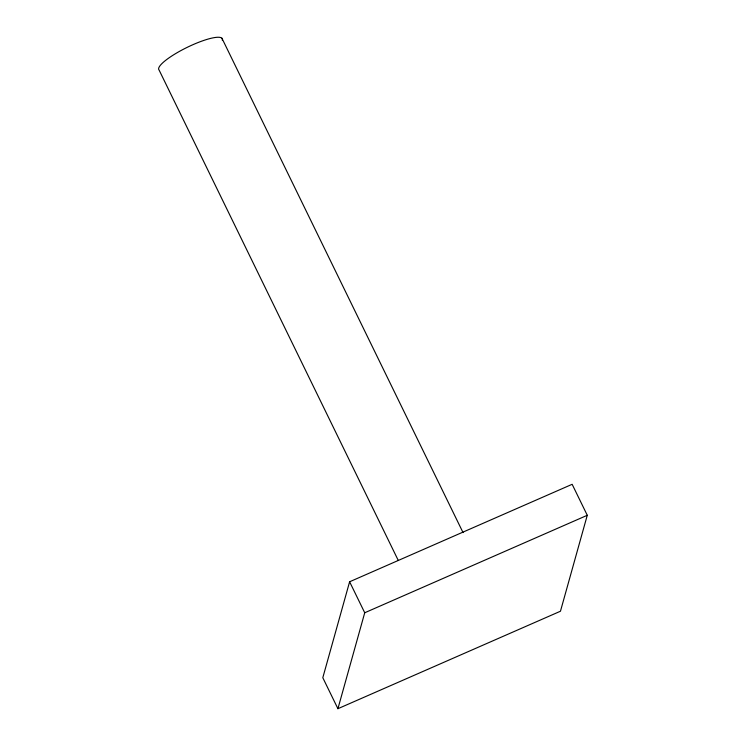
<?xml version="1.0" encoding="UTF-8"?>
<svg xmlns="http://www.w3.org/2000/svg" width="746" height="746" viewBox="0 0 746 746"><rect width="100%" height="100%" fill="white"/><g stroke="black" fill="none" stroke-linecap="round" stroke-linejoin="round"><path stroke-width="1.12" d="M349.613 581.777L322.804 677.713L337.919 708.7L560.46 611.226L587.27 515.29L572.154 484.303L349.613 581.777L364.729 612.764L337.919 708.7M364.729 612.764L587.27 515.29M221.926 38.223L463.042 532.597M398.196 560.283L159.112 70.087A35.304 7.581 -26 0 1 189.027 46.466A35.304 7.581 -26 0 1 222.308 40.228"/></g></svg>
